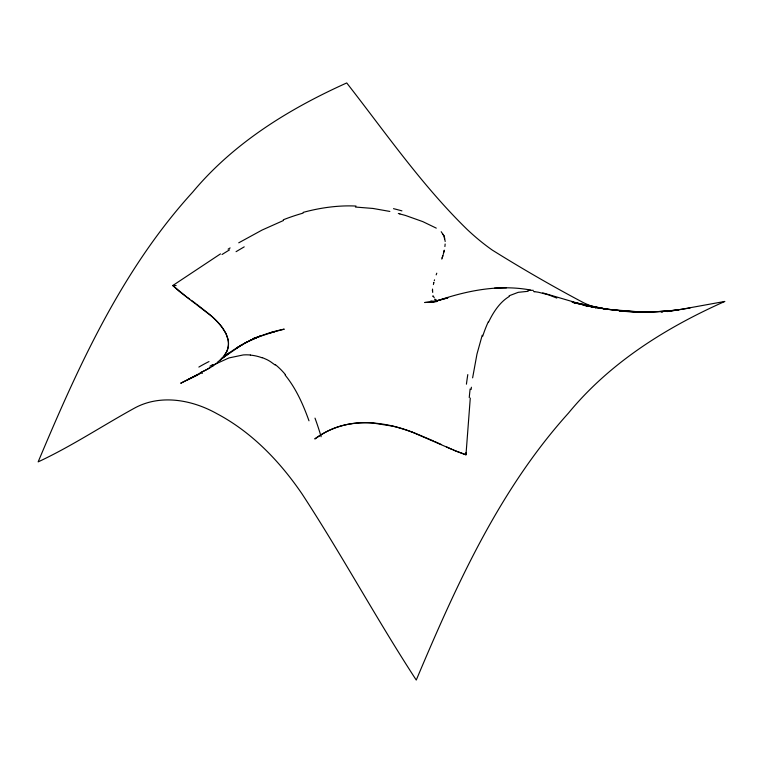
<?xml version="1.0" encoding="UTF-8"?>
<svg xmlns="http://www.w3.org/2000/svg" width="763" height="763" viewBox="0 0 763 763"><rect width="100%" height="100%" fill="white"/><g stroke="black" fill="none" stroke-linecap="round" stroke-linejoin="round"><path stroke-width="1.14" d="M445.144 244.017L444.905 246.544M432.373 290.741L432.43 289.902M470.275 398.086L465.974 454.796L453.279 449.979M471.124 389.483L471.391 387.222M472.621 377.857L476.97 354.08L482.216 335.215M433.394 284.58L433.832 282.339L433.622 283.178M444.171 250.75L443.322 254.098M443.675 252.419L444.238 250.188M441.796 259.105L443.084 254.937M434.3 280.67L434.548 279.83M442.12 257.989L442.845 255.767M436.188 274.852L436.77 273.192M220.631 359.669L223.616 356.569A54.335 31.369 0 0 0 226.745 351.562C232.849 337.751 221.232 324.904 211.876 316.435A192.81 111.312 0 0 0 209.606 314.432L196.549 304.132M217.665 362.148C236.454 345.429 259.592 334.032 284.246 329.149L269.263 333.107L275.023 331.495L253.411 338.534L260.584 335.92L249.091 340.851L256.435 337.58L244.961 343.035L246.554 342.196L236.864 347.88L242.577 344.371L221.508 358.782L229.034 353.107L225.171 355.863M220.497 253.879L172.791 285.524L186.239 296.626M228.099 249.177L230.13 247.937M209.93 367.671L207.202 369.321A99.972 57.721 0 0 1 200.23 372.811A235.042 135.7 0 0 1 202.367 373.384M211.752 366.574L213.573 365.467M238.733 242.815L262.119 230.035L283.493 220.488M199.248 373.612L180.697 383.245L199.839 373.794M212.772 365.258L228.967 357.933L243.178 354.948A88.575 64.35 77.2 0 1 246.745 354.824L250.34 354.957M509.121 295.786L518.258 292.324L528.177 291.294M200.23 372.811L207.202 369.321A90.625 52.323 0 0 0 213.583 365.477M187.793 379.745L197.131 375.158M433.746 441.071L415.911 433.537A192.81 111.312 0 0 0 412.44 432.23C383.341 420.823 348.386 417.466 320.832 434.92A99.972 57.721 0 0 0 314.785 438.944L320.832 434.92A90.625 52.323 0 0 1 327.499 431.238A72.294 41.736 0 0 1 334.862 428.033A61.116 35.279 0 0 1 342.921 425.449A54.335 31.369 0 0 1 351.59 423.646M677.134 310.093L724.85 301.433C665.851 327.67 609.771 362.778 568.397 413.184C498.983 490.123 456.112 585.612 416.255 680.052C376.474 619.079 341.919 554.882 302.081 493.976C279.983 461.577 251.943 432.249 217.007 413.737C192.057 399.688 160.125 393.794 134.021 408.386C101.984 426.05 71.398 446.384 38.15 461.882C78.312 366.24 122.032 269.616 192.696 192.123C233.678 142.958 288.948 108.928 346.726 82.948C385.582 132.695 421.739 185.132 467.07 229.367A173.134 96.92 58.5 0 0 492.354 250.13C522.226 268.767 552.803 286.468 583.933 302.911A174.889 97.902 58.5 0 0 595.693 307.642M674.244 310.531L669.895 311.161M690.153 307.928C666.767 312.105 642.951 312.973 619.289 311.008C639.051 312.315 658.908 312.391 678.584 309.864C646.986 313.765 614.959 311.638 583.829 305.314L607.615 309.339L643.209 312.172C619.251 311.247 595.34 308.242 572.116 302.205L607.863 309.463L572.546 302.196L596.189 307.766L584.248 305.086L542.751 292.878M667.005 311.552L668.455 311.361M661.206 312.258L662.656 312.096M530.59 290.045C498.783 284.103 466.422 290.693 436.322 301.099L447.862 297.856L430.542 302.272L436.598 301.328L424.743 302.51L434.195 301.871M506.413 287.842L494.472 288.137M355.415 207.04L372.983 208.452L389.855 211.437M533.595 291.561L534.634 291.676M398.324 213.459L399.879 213.869M262.205 357.561L266.945 359.64A57.149 41.86 79.5 0 1 270.636 361.767L275.09 365M412.44 432.23L456.627 451.391L465.974 454.796A410.628 237.074 0 0 1 465.983 452.583M556.828 298.075L548.626 294.861L538.583 292.267A227.508 99.438 74 0 0 534.644 291.714M452.182 449.493L446.746 447.023M434.843 441.567L441.338 444.543M436.283 228.137L422.836 221.642L405.63 215.509A227.508 100.792 -13.8 0 0 399.774 213.945M187.107 297.246L189.691 299.125M191.408 300.374L195.7 303.502M436.694 301.28L434.519 299.115M441.205 231.714L444.304 236.425L445.182 241.47M442.511 233.879L443.952 235.605L444.571 238.962M285.114 375.034C296.073 388.491 303.178 404.581 308.986 420.804M434.252 297.551L432.898 295.815L433.184 296.654M435.606 299.287L436.951 301.023M222.31 327.67L226.001 333.689L228.137 339.945A56.786 32.78 0 0 1 228.328 346.316A52.552 30.339 0 0 1 226.745 351.562L223.616 356.569A61.116 35.279 0 0 1 219.754 360.661M432.516 289.063L432.707 292.439M198.857 367.07A263.807 181.422 -84.5 0 1 208.995 361.567M217.837 362.32A72.294 41.736 0 0 1 214.317 364.962M222.319 327.67A115.89 66.906 0 0 0 217.493 321.929A155.614 89.843 0 0 0 211.866 316.435L178.685 290.922L172.791 285.524A410.628 237.074 0 0 0 176.139 285.524M222.033 254.508A247.803 81.441 -26.7 0 1 229.52 249.873M236.063 251.676A277.98 104.15 -25.9 0 1 244.217 246.869M283.273 219.792A126.734 74.316 -23.6 0 1 303.111 213.115M303.14 212.391A124.207 71.093 -23.4 0 1 356.044 206.067M393.498 208.661A272.048 127.907 -16.1 0 1 401.929 210.874M469.255 397.599A247.803 157.245 77.8 0 1 470.132 388.958M466.422 384.18A277.98 166.553 79.5 0 1 467.795 374.595M482.712 336.168A126.734 53.114 88 0 1 488.425 321.557M488.625 322.015A124.207 53.391 87.2 0 1 509.226 296.511M528.015 290.465A272.048 120.564 77 0 1 533.375 290.341M314.995 418.134A271.466 246.058 89 0 1 321.118 436.722M351.59 423.646A52.552 30.339 0 0 1 360.67 422.74A56.786 32.78 0 0 1 371.715 422.845L392.964 426.202A115.89 66.906 0 0 1 402.912 428.987A155.614 89.843 0 0 1 412.43 432.23M209.92 366.202A294.404 190.311 -77 0 1 212.696 364.657M250.34 355.119A73.83 53.687 77.6 0 1 262.176 357.818M275.262 364.561A73.83 53.992 79.4 0 1 285.391 374.614M436.379 301.595L430.628 301.232L436.302 301.604"/></g></svg>
